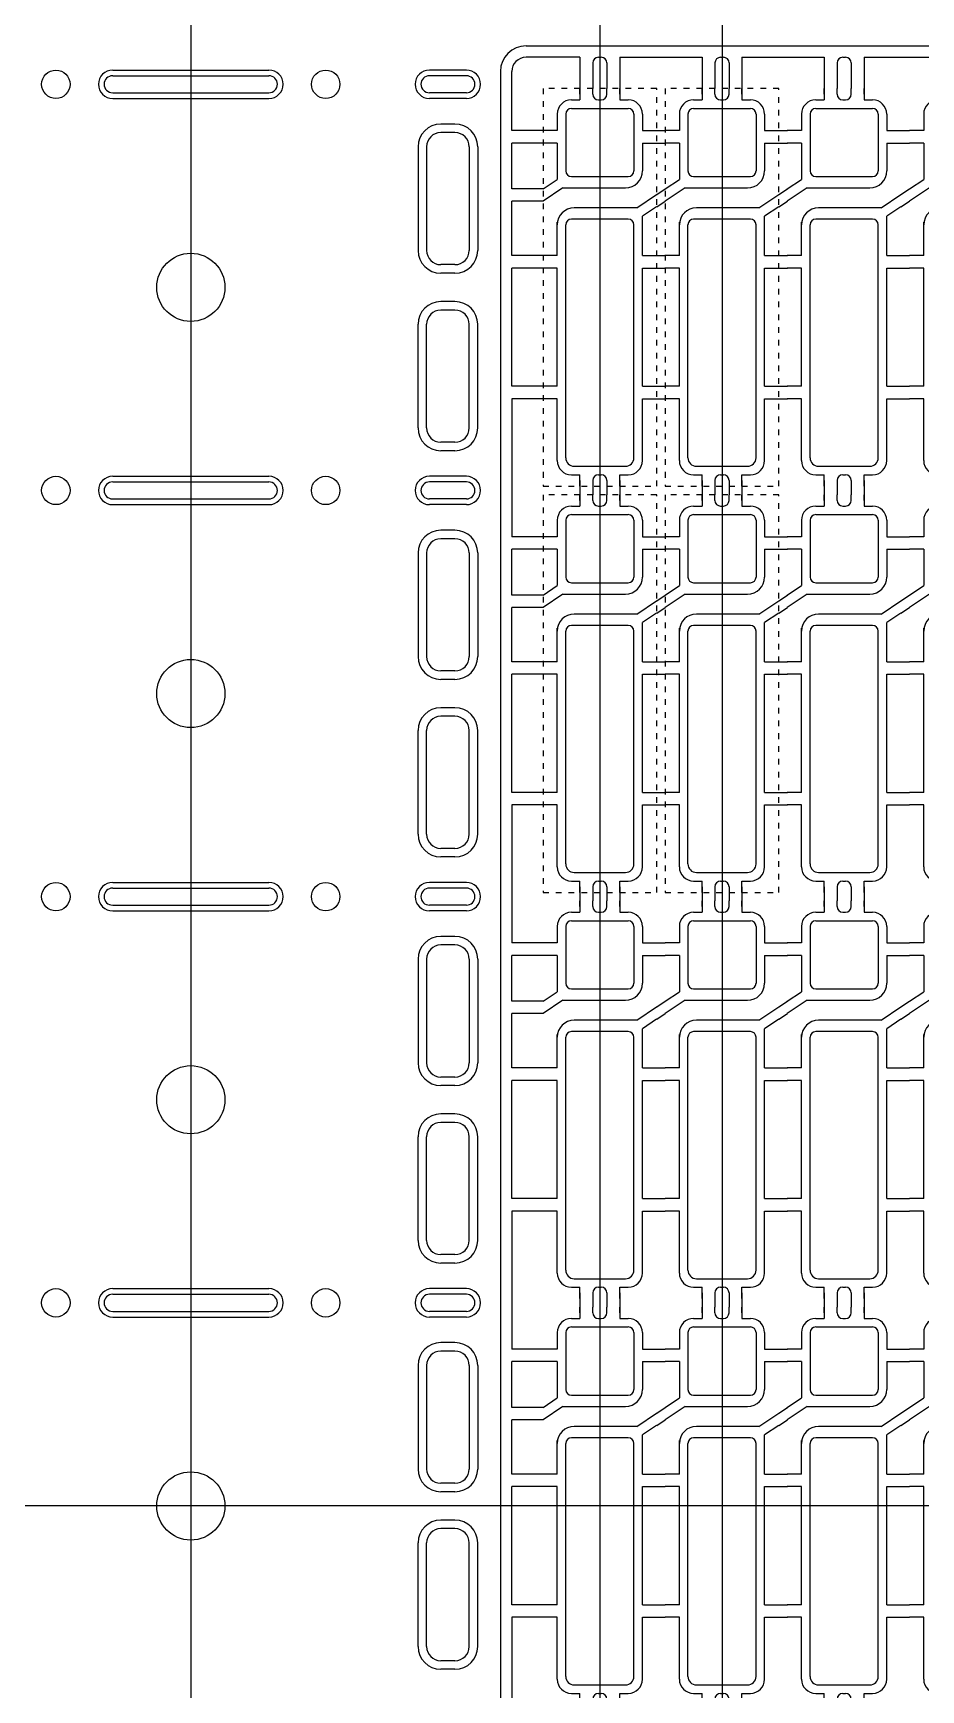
# Model space of a CAD drawing. Header units: millimetres. Extents: x -992 to 1678, y 98 to 1000.
# Drawn here: x -782.72 to -767.1, y 883.88 to 913.04 of the extents above; entities that cross this region are included whole.
import ezdxf

# ---------------------------------------------------------------- set-up
doc = ezdxf.new("R2010")
doc.units = ezdxf.units.MM
for name, pattern in [('CENTER', [10.16, 6.35, -1.27, 1.27, -1.27]), ('DOT2', [0.125, 0, -0.125]), ('HIDDEN', [1.905, 1.27, -0.635])]:
    doc.linetypes.add(name, pattern=pattern)
for name, color, linetype in [('1', 3, 'Continuous'), ('6', 6, 'Continuous'), ('b etching', 1, 'Continuous'), ('CEN', 8, 'CENTER'), ('HID', 1, 'HIDDEN')]:
    doc.layers.add(name, color=color, linetype=linetype)

# ---------------------------------------------------------------- blocks, each defined once
blk = doc.blocks.new('e1')
at = {"layer": '1', "linetype": 'ByBlock'}
for p, q in [((-947.208, 906.381), (-947.058, 906.381)), ((-946.833, 906.481), (-946.833, 906.581)), ((-946.733, 906.381), (-946.683, 906.381)), ((-946.583, 906.481), (-946.583, 906.581)), ((-947.708, 904.814), (-947.458, 904.981)), ((-947.358, 904.831), (-947.708, 904.597)), ((-946.058, 904.481), (-945.708, 904.714)), ((-945.708, 904.497), (-945.958, 904.331)), ((-947.208, 899.781), (-947.058, 899.781)), ((-946.833, 899.681), (-946.833, 899.581)), ((-946.733, 899.781), (-946.683, 899.781)), ((-946.583, 899.681), (-946.583, 899.581))]:
    blk.add_line(p, q, dxfattribs=at)
at = {"layer": '1'}
for p, q in [((-947.058, 906.581), (-947.058, 906.481)), ((-947.058, 906.481), (-947.058, 906.581)), ((-947.058, 906.581), (-947.058, 906.381)), ((-946.358, 906.581), (-946.358, 906.481)), ((-946.358, 906.481), (-946.358, 906.581)), ((-946.358, 906.581), (-946.358, 906.381)), ((-946.358, 906.381), (-946.208, 906.381)), ((-947.458, 906.131), (-947.458, 905.841)), ((-945.958, 906.131), (-945.958, 905.841)), ((-947.458, 905.841), (-947.708, 905.841)), ((-945.958, 905.841), (-945.708, 905.841)), ((-947.458, 905.621), (-947.708, 905.621)), ((-947.458, 905.621), (-947.458, 904.981)), ((-945.958, 905.621), (-945.958, 905.131)), ((-945.958, 905.621), (-945.708, 905.621)), ((-947.358, 904.831), (-946.258, 904.831)), ((-946.058, 904.481), (-947.158, 904.481)), ((-945.958, 903.641), (-945.958, 904.331)), ((-947.458, 903.641), (-947.458, 904.231)), ((-947.458, 903.641), (-947.708, 903.641)), ((-945.958, 903.641), (-945.708, 903.641)), ((-947.458, 903.421), (-947.708, 903.421)), ((-947.458, 901.341), (-947.458, 903.421)), ((-945.958, 901.341), (-945.958, 903.421)), ((-945.958, 903.421), (-945.708, 903.421)), ((-947.458, 901.341), (-947.708, 901.341)), ((-945.958, 901.341), (-945.708, 901.341)), ((-947.458, 901.121), (-947.708, 901.121)), ((-947.458, 900.031), (-947.458, 901.121)), ((-945.958, 900.031), (-945.958, 901.121)), ((-945.958, 901.121), (-945.708, 901.121)), ((-947.058, 899.581), (-947.058, 899.781)), ((-947.058, 899.581), (-947.058, 899.681)), ((-947.058, 899.681), (-947.058, 899.581)), ((-946.358, 899.781), (-946.208, 899.781)), ((-946.358, 899.581), (-946.358, 899.781)), ((-946.358, 899.581), (-946.358, 899.681)), ((-946.358, 899.681), (-946.358, 899.581))]:
    blk.add_line(p, q, dxfattribs=at)
for centre, radius, start, end in [((-947.208, 906.131), 0.25, 90, 180), ((-946.208, 906.131), 0.25, 0, 90), ((-946.258, 905.131), 0.3, 270, 0), ((-947.158, 904.181), 0.3, 90, 180), ((-947.208, 900.031), 0.25, 180, 270), ((-946.208, 900.031), 0.25, 270, 0)]:
    blk.add_arc(centre, radius, start, end, dxfattribs=at)
at = {"layer": '1', "linetype": 'ByBlock'}
for centre, start, end in [((-946.733, 906.481), 180, 270), ((-946.683, 906.481), 270, 0), ((-946.733, 899.681), 90, 180), ((-946.683, 899.681), 0, 90)]:
    blk.add_arc(centre, 0.1, start, end, dxfattribs=at)
blk = doc.blocks.new('e2')
at = {"layer": 'b etching', "linetype": 'ByBlock'}
for p, q in [((-947.308, 906.131), (-947.308, 905.131)), ((-947.208, 906.231), (-946.208, 906.231)), ((-946.108, 906.131), (-946.108, 905.131)), ((-947.208, 905.031), (-946.208, 905.031)), ((-947.308, 900.081), (-947.308, 904.181)), ((-946.208, 904.281), (-947.208, 904.281)), ((-946.108, 900.081), (-946.108, 904.181)), ((-947.158, 899.931), (-946.258, 899.931))]:
    blk.add_line(p, q, dxfattribs=at)
for centre, radius, start, end in [((-947.208, 906.131), 0.1, 90, 180), ((-946.208, 906.131), 0.1, 360, 90), ((-947.208, 905.131), 0.1, 180, 270), ((-946.208, 905.131), 0.1, 270, 360), ((-947.208, 904.181), 0.1, 90, 180), ((-946.208, 904.181), 0.1, 0, 90), ((-947.158, 900.081), 0.15, 180, 270), ((-946.258, 900.081), 0.15, 270, 0)]:
    blk.add_arc(centre, radius, start, end, dxfattribs=at)

msp = doc.modelspace()

# ---------------------------------------------------------------- linework, layer by layer
at = {"layer": '1', "linetype": 'ByBlock'}
for p, q in [((-773.0986804, 912.61640189), (-774.0486804, 912.61640189)), ((-773.0986804, 912.61640189), (-773.0986804, 912.06640189)), ((-772.8736804, 912.51640189), (-772.8736804, 912.06640189)), ((-772.7736804, 912.61640189), (-772.7236804, 912.61640189)), ((-772.6236804, 912.51640189), (-772.6236804, 912.06640189)), ((-772.3986804, 912.61640189), (-770.9486804, 912.61640189)), ((-772.3986804, 912.61640189), (-772.3986804, 912.06640189)), ((-770.9486804, 912.61640189), (-770.9486804, 912.06640189)), ((-770.7236804, 912.51640189), (-770.7236804, 912.06640189)), ((-770.6236804, 912.61640189), (-770.5736804, 912.61640189)), ((-770.4736804, 912.51640189), (-770.4736804, 912.06640189)), ((-770.2486804, 912.61640189), (-768.7986804, 912.61640189)), ((-770.2486804, 912.61640189), (-770.2486804, 912.06640189)), ((-768.7986804, 912.61640189), (-768.7986804, 912.06640189)), ((-768.5736804, 912.51640189), (-768.5736804, 912.06640189)), ((-768.4736804, 912.61640189), (-768.4236804, 912.61640189)), ((-768.3236804, 912.51640189), (-768.3236804, 912.06640189)), ((-768.0986804, 912.61640189), (-766.6486804, 912.61640189)), ((-768.0986804, 912.61640189), (-768.0986804, 912.06640189)), ((-774.2986804, 911.32640189), (-774.2986804, 912.36640189)), ((-773.7486804, 911.32640189), (-774.2986804, 911.32640189)), ((-774.2986804, 910.29973522), (-774.2986804, 911.10640189)), ((-773.7486804, 911.10640189), (-774.2986804, 911.10640189)), ((-771.7486804, 911.32640189), (-771.5986804, 911.32640189)), ((-771.7486804, 911.10640189), (-771.5986804, 911.10640189)), ((-769.5986804, 911.32640189), (-769.4486804, 911.32640189)), ((-769.5986804, 911.10640189), (-769.4486804, 911.10640189)), ((-767.4486804, 911.32640189), (-767.2986804, 911.32640189)), ((-767.4486804, 911.10640189), (-767.2986804, 911.10640189)), ((-773.7486804, 910.29973522), (-774.2986804, 910.29973522)), ((-771.7486804, 910.19973522), (-771.5986804, 910.29973522)), ((-769.5986804, 910.19973522), (-769.4486804, 910.29973522)), ((-767.4486804, 910.19973522), (-767.2986804, 910.29973522)), ((-774.2986804, 909.12640189), (-774.2986804, 910.08306855)), ((-773.7486804, 910.08306855), (-774.2986804, 910.08306855)), ((-771.7486804, 909.98306855), (-771.5986804, 910.08306855)), ((-769.5986804, 909.98306855), (-769.4486804, 910.08306855)), ((-767.4486804, 909.98306855), (-767.2986804, 910.08306855)), ((-773.7486804, 909.12640189), (-774.2986804, 909.12640189)), ((-771.7486804, 909.12640189), (-771.5986804, 909.12640189)), ((-769.5986804, 909.12640189), (-769.4486804, 909.12640189)), ((-767.4486804, 909.12640189), (-767.2986804, 909.12640189)), ((-774.2986804, 906.82640189), (-774.2986804, 908.90640189)), ((-773.7486804, 908.90640189), (-774.2986804, 908.90640189)), ((-771.7486804, 908.90640189), (-771.5986804, 908.90640189)), ((-769.5986804, 908.90640189), (-769.4486804, 908.90640189)), ((-767.4486804, 908.90640189), (-767.2986804, 908.90640189)), ((-773.7486804, 906.82640189), (-774.2986804, 906.82640189)), ((-771.7486804, 906.82640189), (-771.5986804, 906.82640189)), ((-769.5986804, 906.82640189), (-769.4486804, 906.82640189)), ((-767.4486804, 906.82640189), (-767.2986804, 906.82640189)), ((-773.7486804, 906.60640189), (-774.2986804, 906.60640189)), ((-774.2986804, 906.60640189), (-774.2986804, 904.17640189)), ((-771.7486804, 906.60640189), (-771.5986804, 906.60640189)), ((-769.5986804, 906.60640189), (-769.4486804, 906.60640189)), ((-767.4486804, 906.60640189), (-767.2986804, 906.60640189)), ((-773.0986804, 905.06640189), (-773.0986804, 904.91640189)), ((-772.8736804, 905.06640189), (-772.8736804, 904.91640189)), ((-772.6236804, 905.06640189), (-772.6236804, 904.91640189)), ((-772.3986804, 905.06640189), (-772.3986804, 904.91640189)), ((-770.9486804, 905.06640189), (-770.9486804, 904.91640189)), ((-770.7236804, 905.06640189), (-770.7236804, 904.91640189)), ((-770.4736804, 905.06640189), (-770.4736804, 904.91640189)), ((-770.2486804, 905.06640189), (-770.2486804, 904.91640189)), ((-768.7986804, 905.06640189), (-768.7986804, 904.91640189)), ((-768.5736804, 905.06640189), (-768.5736804, 904.91640189)), ((-768.3236804, 905.06640189), (-768.3236804, 904.91640189)), ((-768.0986804, 905.06640189), (-768.0986804, 904.91640189)), ((-773.7486804, 904.17640189), (-774.2986804, 904.17640189)), ((-771.7486804, 904.17640189), (-771.5986804, 904.17640189)), ((-769.5986804, 904.17640189), (-769.4486804, 904.17640189)), ((-767.4486804, 904.17640189), (-767.2986804, 904.17640189)), ((-773.7486804, 903.95640189), (-774.2986804, 903.95640189)), ((-774.2986804, 903.14973522), (-774.2986804, 903.95640189)), ((-771.7486804, 903.95640189), (-771.5986804, 903.95640189)), ((-769.5986804, 903.95640189), (-769.4486804, 903.95640189)), ((-767.4486804, 903.95640189), (-767.2986804, 903.95640189)), ((-773.7486804, 903.14973522), (-774.2986804, 903.14973522)), ((-774.2986804, 901.97640189), (-774.2986804, 902.93306855)), ((-773.7486804, 902.93306855), (-774.2986804, 902.93306855)), ((-771.7486804, 903.04973522), (-771.5986804, 903.14973522)), ((-771.7486804, 902.83306855), (-771.5986804, 902.93306855)), ((-769.5986804, 903.04973522), (-769.4486804, 903.14973522)), ((-769.5986804, 902.83306855), (-769.4486804, 902.93306855)), ((-767.4486804, 903.04973522), (-767.2986804, 903.14973522)), ((-767.4486804, 902.83306855), (-767.2986804, 902.93306855)), ((-773.7486804, 901.97640189), (-774.2986804, 901.97640189)), ((-774.2986804, 899.67640189), (-774.2986804, 901.75640189)), ((-773.7486804, 901.75640189), (-774.2986804, 901.75640189)), ((-771.7486804, 901.97640189), (-771.5986804, 901.97640189)), ((-771.7486804, 901.75640189), (-771.5986804, 901.75640189)), ((-769.5986804, 901.97640189), (-769.4486804, 901.97640189)), ((-769.5986804, 901.75640189), (-769.4486804, 901.75640189)), ((-767.4486804, 901.97640189), (-767.2986804, 901.97640189)), ((-767.4486804, 901.75640189), (-767.2986804, 901.75640189)), ((-773.7486804, 899.67640189), (-774.2986804, 899.67640189)), ((-771.7486804, 899.67640189), (-771.5986804, 899.67640189)), ((-769.5986804, 899.67640189), (-769.4486804, 899.67640189)), ((-767.4486804, 899.67640189), (-767.2986804, 899.67640189)), ((-773.7486804, 899.45640189), (-774.2986804, 899.45640189)), ((-774.2986804, 899.45640189), (-774.2986804, 897.02640189)), ((-771.7486804, 899.45640189), (-771.5986804, 899.45640189)), ((-769.5986804, 899.45640189), (-769.4486804, 899.45640189)), ((-767.4486804, 899.45640189), (-767.2986804, 899.45640189)), ((-773.0986804, 897.91640189), (-773.0986804, 897.76640189)), ((-772.8736804, 897.91640189), (-772.8736804, 897.76640189)), ((-772.6236804, 897.91640189), (-772.6236804, 897.76640189)), ((-772.3986804, 897.91640189), (-772.3986804, 897.76640189)), ((-770.9486804, 897.91640189), (-770.9486804, 897.76640189)), ((-770.7236804, 897.91640189), (-770.7236804, 897.76640189)), ((-770.4736804, 897.91640189), (-770.4736804, 897.76640189)), ((-770.2486804, 897.91640189), (-770.2486804, 897.76640189)), ((-768.7986804, 897.91640189), (-768.7986804, 897.76640189)), ((-768.5736804, 897.91640189), (-768.5736804, 897.76640189)), ((-768.3236804, 897.91640189), (-768.3236804, 897.76640189)), ((-768.0986804, 897.91640189), (-768.0986804, 897.76640189)), ((-773.7486804, 897.02640189), (-774.2986804, 897.02640189)), ((-773.7486804, 896.80640189), (-774.2986804, 896.80640189)), ((-774.2986804, 895.99973522), (-774.2986804, 896.80640189)), ((-771.7486804, 897.02640189), (-771.5986804, 897.02640189)), ((-771.7486804, 896.80640189), (-771.5986804, 896.80640189)), ((-769.5986804, 897.02640189), (-769.4486804, 897.02640189)), ((-769.5986804, 896.80640189), (-769.4486804, 896.80640189)), ((-767.4486804, 897.02640189), (-767.2986804, 897.02640189)), ((-767.4486804, 896.80640189), (-767.2986804, 896.80640189)), ((-773.7486804, 895.99973522), (-774.2986804, 895.99973522)), ((-771.7486804, 895.89973522), (-771.5986804, 895.99973522)), ((-769.5986804, 895.89973522), (-769.4486804, 895.99973522)), ((-767.4486804, 895.89973522), (-767.2986804, 895.99973522)), ((-774.2986804, 894.82640189), (-774.2986804, 895.78306855)), ((-773.7486804, 895.78306855), (-774.2986804, 895.78306855)), ((-771.7486804, 895.68306855), (-771.5986804, 895.78306855)), ((-769.5986804, 895.68306855), (-769.4486804, 895.78306855)), ((-767.4486804, 895.68306855), (-767.2986804, 895.78306855)), ((-773.7486804, 894.82640189), (-774.2986804, 894.82640189)), ((-771.7486804, 894.82640189), (-771.5986804, 894.82640189)), ((-769.5986804, 894.82640189), (-769.4486804, 894.82640189)), ((-767.4486804, 894.82640189), (-767.2986804, 894.82640189)), ((-774.2986804, 892.52640189), (-774.2986804, 894.60640189)), ((-773.7486804, 894.60640189), (-774.2986804, 894.60640189)), ((-771.7486804, 894.60640189), (-771.5986804, 894.60640189)), ((-769.5986804, 894.60640189), (-769.4486804, 894.60640189)), ((-767.4486804, 894.60640189), (-767.2986804, 894.60640189)), ((-773.7486804, 892.52640189), (-774.2986804, 892.52640189)), ((-771.7486804, 892.52640189), (-771.5986804, 892.52640189)), ((-769.5986804, 892.52640189), (-769.4486804, 892.52640189)), ((-767.4486804, 892.52640189), (-767.2986804, 892.52640189)), ((-773.7486804, 892.30640189), (-774.2986804, 892.30640189)), ((-774.2986804, 892.30640189), (-774.2986804, 889.87640189)), ((-771.7486804, 892.30640189), (-771.5986804, 892.30640189)), ((-769.5986804, 892.30640189), (-769.4486804, 892.30640189)), ((-767.4486804, 892.30640189), (-767.2986804, 892.30640189)), ((-773.0986804, 890.76640189), (-773.0986804, 890.61640189)), ((-772.8736804, 890.76640189), (-772.8736804, 890.61640189)), ((-772.6236804, 890.76640189), (-772.6236804, 890.61640189)), ((-772.3986804, 890.76640189), (-772.3986804, 890.61640189)), ((-770.9486804, 890.76640189), (-770.9486804, 890.61640189)), ((-770.7236804, 890.76640189), (-770.7236804, 890.61640189)), ((-770.4736804, 890.76640189), (-770.4736804, 890.61640189)), ((-770.2486804, 890.76640189), (-770.2486804, 890.61640189)), ((-768.7986804, 890.76640189), (-768.7986804, 890.61640189)), ((-768.5736804, 890.76640189), (-768.5736804, 890.61640189)), ((-768.3236804, 890.76640189), (-768.3236804, 890.61640189)), ((-768.0986804, 890.76640189), (-768.0986804, 890.61640189)), ((-773.7486804, 889.87640189), (-774.2986804, 889.87640189)), ((-771.7486804, 889.87640189), (-771.5986804, 889.87640189)), ((-769.5986804, 889.87640189), (-769.4486804, 889.87640189)), ((-767.4486804, 889.87640189), (-767.2986804, 889.87640189)), ((-773.7486804, 889.65640189), (-774.2986804, 889.65640189)), ((-774.2986804, 888.84973522), (-774.2986804, 889.65640189)), ((-771.7486804, 889.65640189), (-771.5986804, 889.65640189)), ((-769.5986804, 889.65640189), (-769.4486804, 889.65640189)), ((-767.4486804, 889.65640189), (-767.2986804, 889.65640189)), ((-773.7486804, 888.84973522), (-774.2986804, 888.84973522)), ((-774.2986804, 887.67640189), (-774.2986804, 888.63306855)), ((-773.7486804, 888.63306855), (-774.2986804, 888.63306855)), ((-771.7486804, 888.74973522), (-771.5986804, 888.84973522)), ((-771.7486804, 888.53306855), (-771.5986804, 888.63306855)), ((-769.5986804, 888.74973522), (-769.4486804, 888.84973522)), ((-769.5986804, 888.53306855), (-769.4486804, 888.63306855)), ((-767.4486804, 888.74973522), (-767.2986804, 888.84973522)), ((-767.4486804, 888.53306855), (-767.2986804, 888.63306855)), ((-773.7486804, 887.67640189), (-774.2986804, 887.67640189)), ((-774.2986804, 885.37640189), (-774.2986804, 887.45640189)), ((-773.7486804, 887.45640189), (-774.2986804, 887.45640189)), ((-771.7486804, 887.67640189), (-771.5986804, 887.67640189)), ((-771.7486804, 887.45640189), (-771.5986804, 887.45640189)), ((-769.5986804, 887.67640189), (-769.4486804, 887.67640189)), ((-769.5986804, 887.45640189), (-769.4486804, 887.45640189)), ((-767.4486804, 887.67640189), (-767.2986804, 887.67640189)), ((-767.4486804, 887.45640189), (-767.2986804, 887.45640189)), ((-773.7486804, 885.37640189), (-774.2986804, 885.37640189)), ((-771.7486804, 885.37640189), (-771.5986804, 885.37640189)), ((-769.5986804, 885.37640189), (-769.4486804, 885.37640189)), ((-767.4486804, 885.37640189), (-767.2986804, 885.37640189)), ((-773.7486804, 885.15640189), (-774.2986804, 885.15640189)), ((-774.2986804, 885.15640189), (-774.2986804, 882.72640189)), ((-771.7486804, 885.15640189), (-771.5986804, 885.15640189)), ((-769.5986804, 885.15640189), (-769.4486804, 885.15640189)), ((-767.4486804, 885.15640189), (-767.2986804, 885.15640189))]:
    msp.add_line(p, q, dxfattribs=at)
at = {"layer": '1'}
for p, q in [((-781.3236804, 912.29140189), (-778.5736804, 912.29140189)), ((-779.4486804, 912.29140189), (-778.5736804, 912.29140189)), ((-775.0986804, 912.29140189), (-775.7486804, 912.29140189)), ((-775.0986804, 912.29140189), (-775.7486804, 912.29140189)), ((-781.3236804, 911.99140189), (-778.5736804, 911.99140189)), ((-779.4486804, 911.99140189), (-778.5736804, 911.99140189)), ((-775.0986804, 911.99140189), (-775.7486804, 911.99140189)), ((-775.0986804, 911.99140189), (-775.7486804, 911.99140189)), ((-775.7986804, 911.04140189), (-775.7986804, 909.21640189)), ((-775.2986804, 911.29140189), (-775.5486804, 911.29140189)), ((-775.0486804, 911.04140189), (-775.0486804, 909.21640189)), ((-775.2986804, 908.96640189), (-775.5486804, 908.96640189)), ((-775.2986804, 908.16640189), (-775.5486804, 908.16640189)), ((-775.7986804, 906.09140189), (-775.7986804, 907.91640189)), ((-775.0486804, 906.09140189), (-775.0486804, 907.91640189)), ((-775.2986804, 905.84140189), (-775.5486804, 905.84140189)), ((-781.3236804, 905.14140189), (-778.5736804, 905.14140189)), ((-779.4486804, 905.14140189), (-778.5736804, 905.14140189)), ((-775.0986804, 905.14140189), (-775.7486804, 905.14140189)), ((-775.0986804, 905.14140189), (-775.7486804, 905.14140189)), ((-781.3236804, 904.84140189), (-778.5736804, 904.84140189)), ((-779.4486804, 904.84140189), (-778.5736804, 904.84140189)), ((-775.0986804, 904.84140189), (-775.7486804, 904.84140189)), ((-775.0986804, 904.84140189), (-775.7486804, 904.84140189)), ((-775.2986804, 904.14140189), (-775.5486804, 904.14140189)), ((-775.7986804, 903.89140189), (-775.7986804, 902.06640189)), ((-775.0486804, 903.89140189), (-775.0486804, 902.06640189)), ((-775.2986804, 901.81640189), (-775.5486804, 901.81640189)), ((-775.2986804, 901.01640189), (-775.5486804, 901.01640189)), ((-775.7986804, 898.94140189), (-775.7986804, 900.76640189)), ((-775.0486804, 898.94140189), (-775.0486804, 900.76640189)), ((-775.2986804, 898.69140189), (-775.5486804, 898.69140189)), ((-781.3236804, 897.99140189), (-778.5736804, 897.99140189)), ((-779.4486804, 897.99140189), (-778.5736804, 897.99140189)), ((-775.0986804, 897.99140189), (-775.7486804, 897.99140189)), ((-775.0986804, 897.99140189), (-775.7486804, 897.99140189)), ((-781.3236804, 897.69140189), (-778.5736804, 897.69140189)), ((-779.4486804, 897.69140189), (-778.5736804, 897.69140189)), ((-775.0986804, 897.69140189), (-775.7486804, 897.69140189)), ((-775.0986804, 897.69140189), (-775.7486804, 897.69140189)), ((-775.2986804, 896.99140189), (-775.5486804, 896.99140189)), ((-775.7986804, 896.74140189), (-775.7986804, 894.91640189)), ((-775.0486804, 896.74140189), (-775.0486804, 894.91640189)), ((-775.2986804, 894.66640189), (-775.5486804, 894.66640189)), ((-775.2986804, 893.86640189), (-775.5486804, 893.86640189)), ((-775.7986804, 891.79140189), (-775.7986804, 893.61640189)), ((-775.0486804, 891.79140189), (-775.0486804, 893.61640189)), ((-775.2986804, 891.54140189), (-775.5486804, 891.54140189)), ((-781.3236804, 890.84140189), (-778.5736804, 890.84140189)), ((-779.4486804, 890.84140189), (-778.5736804, 890.84140189)), ((-775.0986804, 890.84140189), (-775.7486804, 890.84140189)), ((-775.0986804, 890.84140189), (-775.7486804, 890.84140189)), ((-781.3236804, 890.54140189), (-778.5736804, 890.54140189)), ((-779.4486804, 890.54140189), (-778.5736804, 890.54140189)), ((-775.0986804, 890.54140189), (-775.7486804, 890.54140189)), ((-775.0986804, 890.54140189), (-775.7486804, 890.54140189)), ((-775.2986804, 889.84140189), (-775.5486804, 889.84140189)), ((-775.7986804, 889.59140189), (-775.7986804, 887.76640189)), ((-775.0486804, 889.59140189), (-775.0486804, 887.76640189)), ((-775.2986804, 887.51640189), (-775.5486804, 887.51640189)), ((-775.2986804, 886.71640189), (-775.5486804, 886.71640189)), ((-775.7986804, 884.64140189), (-775.7986804, 886.46640189)), ((-775.0486804, 884.64140189), (-775.0486804, 886.46640189)), ((-775.2986804, 884.39140189), (-775.5486804, 884.39140189))]:
    msp.add_line(p, q, dxfattribs=at)
for centre, radius in [((-782.3236804, 912.14140189), 0.25), ((-777.5736804, 912.14140189), 0.25), ((-779.9486804, 908.56640189), 0.6), ((-782.3236804, 904.99140189), 0.25), ((-777.5736804, 904.99140189), 0.25), ((-779.9486804, 901.41640189), 0.6), ((-782.3236804, 897.84140189), 0.25), ((-777.5736804, 897.84140189), 0.25), ((-779.9486804, 894.26640189), 0.6), ((-782.3236804, 890.69140189), 0.25), ((-777.5736804, 890.69140189), 0.25), ((-779.9486804, 887.11640189), 0.6)]:
    msp.add_circle(centre, radius, dxfattribs=at)
at = {"layer": '1', "linetype": 'ByBlock'}
for centre, radius, start, end in [((-774.0486804, 912.36640189), 0.25, 90, 180), ((-772.7736804, 912.51640189), 0.1, 90, 180), ((-772.7236804, 912.51640189), 0.1, 0, 90), ((-770.6236804, 912.51640189), 0.1, 90, 180), ((-770.5736804, 912.51640189), 0.1, 0, 90), ((-768.4736804, 912.51640189), 0.1, 90, 180), ((-768.4236804, 912.51640189), 0.1, 0, 90)]:
    msp.add_arc(centre, radius, start, end, dxfattribs=at)
at = {"layer": '1'}
for centre, radius, start, end in [((-781.3236804, 912.14140189), 0.15, 90, 270), ((-781.3236804, 912.14140189), 0.15, 90, 270), ((-778.5736804, 912.14140189), 0.15, 270, 90), ((-778.5736804, 912.14140189), 0.15, 270, 90), ((-775.7486804, 912.14140189), 0.15, 90, 270), ((-775.7486804, 912.14140189), 0.15, 90, 270), ((-775.0986804, 912.14140189), 0.15, 270, 90), ((-775.0986804, 912.14140189), 0.15, 270, 90), ((-775.5486804, 911.04140189), 0.25, 90, 180), ((-775.2986804, 911.04140189), 0.25, 360, 90), ((-775.5486804, 909.21640189), 0.25, 180, 270), ((-775.2986804, 909.21640189), 0.25, 270, 360), ((-775.5486804, 907.91640189), 0.25, 90, 180), ((-775.2986804, 907.91640189), 0.25, 0, 90), ((-775.5486804, 906.09140189), 0.25, 180, 270), ((-775.2986804, 906.09140189), 0.25, 270, 0), ((-781.3236804, 904.99140189), 0.15, 90, 270), ((-781.3236804, 904.99140189), 0.15, 90, 270), ((-778.5736804, 904.99140189), 0.15, 270, 90), ((-778.5736804, 904.99140189), 0.15, 270, 90), ((-775.7486804, 904.99140189), 0.15, 90, 270), ((-775.7486804, 904.99140189), 0.15, 90, 270), ((-775.0986804, 904.99140189), 0.15, 270, 90), ((-775.0986804, 904.99140189), 0.15, 270, 90), ((-775.5486804, 903.89140189), 0.25, 90, 180), ((-775.2986804, 903.89140189), 0.25, 360, 90), ((-775.5486804, 902.06640189), 0.25, 180, 270), ((-775.2986804, 902.06640189), 0.25, 270, 360), ((-775.5486804, 900.76640189), 0.25, 90, 180), ((-775.2986804, 900.76640189), 0.25, 0, 90), ((-775.5486804, 898.94140189), 0.25, 180, 270), ((-775.2986804, 898.94140189), 0.25, 270, 0), ((-781.3236804, 897.84140189), 0.15, 90, 270), ((-781.3236804, 897.84140189), 0.15, 90, 270), ((-778.5736804, 897.84140189), 0.15, 270, 90), ((-778.5736804, 897.84140189), 0.15, 270, 90), ((-775.7486804, 897.84140189), 0.15, 90, 270), ((-775.7486804, 897.84140189), 0.15, 90, 270), ((-775.0986804, 897.84140189), 0.15, 270, 90), ((-775.0986804, 897.84140189), 0.15, 270, 90), ((-775.5486804, 896.74140189), 0.25, 90, 180), ((-775.2986804, 896.74140189), 0.25, 360, 90), ((-775.5486804, 894.91640189), 0.25, 180, 270), ((-775.2986804, 894.91640189), 0.25, 270, 360), ((-775.5486804, 893.61640189), 0.25, 90, 180), ((-775.2986804, 893.61640189), 0.25, 0, 90), ((-775.5486804, 891.79140189), 0.25, 180, 270), ((-775.2986804, 891.79140189), 0.25, 270, 0), ((-781.3236804, 890.69140189), 0.15, 90, 270), ((-781.3236804, 890.69140189), 0.15, 90, 270), ((-778.5736804, 890.69140189), 0.15, 270, 90), ((-778.5736804, 890.69140189), 0.15, 270, 90), ((-775.7486804, 890.69140189), 0.15, 90, 270), ((-775.7486804, 890.69140189), 0.15, 90, 270), ((-775.0986804, 890.69140189), 0.15, 270, 90), ((-775.0986804, 890.69140189), 0.15, 270, 90), ((-775.5486804, 889.59140189), 0.25, 90, 180), ((-775.2986804, 889.59140189), 0.25, 360, 90), ((-775.5486804, 887.76640189), 0.25, 180, 270), ((-775.2986804, 887.76640189), 0.25, 270, 360), ((-775.5486804, 886.46640189), 0.25, 90, 180), ((-775.2986804, 886.46640189), 0.25, 0, 90), ((-775.5486804, 884.64140189), 0.25, 180, 270), ((-775.2986804, 884.64140189), 0.25, 270, 0)]:
    msp.add_arc(centre, radius, start, end, dxfattribs=at)
at = {"layer": '6', "linetype": 'DOT2'}
for p, q in [((-773.7486804, 912.06640189), (-773.7486804, 905.06640189)), ((-771.7486804, 912.06640189), (-773.7486804, 912.06640189)), ((-771.7486804, 905.06640189), (-771.7486804, 912.06640189)), ((-771.5986804, 912.06640189), (-771.5986804, 905.06640189)), ((-769.5986804, 912.06640189), (-771.5986804, 912.06640189)), ((-769.5986804, 905.06640189), (-769.5986804, 912.06640189)), ((-773.7486804, 905.06640189), (-771.7486804, 905.06640189)), ((-773.7486804, 904.91640189), (-773.7486804, 897.91640189)), ((-771.7486804, 904.91640189), (-773.7486804, 904.91640189)), ((-771.7486804, 897.91640189), (-771.7486804, 904.91640189)), ((-771.5986804, 905.06640189), (-769.5986804, 905.06640189)), ((-771.5986804, 904.91640189), (-771.5986804, 897.91640189)), ((-769.5986804, 904.91640189), (-771.5986804, 904.91640189)), ((-769.5986804, 897.91640189), (-769.5986804, 904.91640189)), ((-773.7486804, 897.91640189), (-771.7486804, 897.91640189)), ((-771.5986804, 897.91640189), (-769.5986804, 897.91640189))]:
    msp.add_line(p, q, dxfattribs=at)
at = {"layer": 'CEN', "linetype": 'ByBlock'}
for p, q in [((-772.7486804, 920.51640189), (-772.7486804, 853.71640189)), ((-770.5986804, 920.51640189), (-770.5986804, 853.71640189)), ((-779.9486804, 920.11640189), (-779.9486804, 854.11640189)), ((-779.9486804, 920.11640189), (-779.9486804, 854.11640189)), ((-648.05900889, 887.11640189), (-914.20864364, 887.11640189))]:
    msp.add_line(p, q, dxfattribs=at)
at = {"layer": 'HID', "linetype": 'ByBlock'}
for p, q in [((-774.0486804, 912.81640189), (-724.1486804, 912.81640189)), ((-781.3236804, 912.39140189), (-778.5736804, 912.39140189)), ((-775.0986804, 912.39140189), (-775.7486804, 912.39140189)), ((-774.4986804, 912.36640189), (-774.4986804, 861.86640189)), ((-781.3236804, 911.89140189), (-778.5736804, 911.89140189)), ((-775.0986804, 911.89140189), (-775.7486804, 911.89140189)), ((-775.2986804, 911.44140189), (-775.5486804, 911.44140189)), ((-775.9486804, 911.04140189), (-775.9486804, 909.21640189)), ((-774.8986804, 911.04140189), (-774.8986804, 909.21640189)), ((-775.2986804, 908.81640189), (-775.5486804, 908.81640189)), ((-775.2986804, 908.31640189), (-775.5486804, 908.31640189)), ((-775.9486804, 906.09140189), (-775.9486804, 907.91640189)), ((-774.8986804, 906.09140189), (-774.8986804, 907.91640189)), ((-775.2986804, 905.69140189), (-775.5486804, 905.69140189)), ((-781.3236804, 905.24140189), (-778.5736804, 905.24140189)), ((-775.0986804, 905.24140189), (-775.7486804, 905.24140189)), ((-781.3236804, 904.74140189), (-778.5736804, 904.74140189)), ((-775.0986804, 904.74140189), (-775.7486804, 904.74140189)), ((-775.2986804, 904.29140189), (-775.5486804, 904.29140189)), ((-775.9486804, 903.89140189), (-775.9486804, 902.06640189)), ((-774.8986804, 903.89140189), (-774.8986804, 902.06640189)), ((-775.2986804, 901.66640189), (-775.5486804, 901.66640189)), ((-775.2986804, 901.16640189), (-775.5486804, 901.16640189)), ((-775.9486804, 898.94140189), (-775.9486804, 900.76640189)), ((-774.8986804, 898.94140189), (-774.8986804, 900.76640189)), ((-775.2986804, 898.54140189), (-775.5486804, 898.54140189)), ((-781.3236804, 898.09140189), (-778.5736804, 898.09140189)), ((-775.0986804, 898.09140189), (-775.7486804, 898.09140189)), ((-781.3236804, 897.59140189), (-778.5736804, 897.59140189)), ((-775.0986804, 897.59140189), (-775.7486804, 897.59140189)), ((-775.2986804, 897.14140189), (-775.5486804, 897.14140189)), ((-775.9486804, 896.74140189), (-775.9486804, 894.91640189)), ((-774.8986804, 896.74140189), (-774.8986804, 894.91640189)), ((-775.2986804, 894.51640189), (-775.5486804, 894.51640189)), ((-775.2986804, 894.01640189), (-775.5486804, 894.01640189)), ((-775.9486804, 891.79140189), (-775.9486804, 893.61640189)), ((-774.8986804, 891.79140189), (-774.8986804, 893.61640189)), ((-775.2986804, 891.39140189), (-775.5486804, 891.39140189)), ((-781.3236804, 890.94140189), (-778.5736804, 890.94140189)), ((-775.0986804, 890.94140189), (-775.7486804, 890.94140189)), ((-781.3236804, 890.44140189), (-778.5736804, 890.44140189)), ((-775.0986804, 890.44140189), (-775.7486804, 890.44140189)), ((-775.2986804, 889.99140189), (-775.5486804, 889.99140189)), ((-775.9486804, 889.59140189), (-775.9486804, 887.76640189)), ((-774.8986804, 889.59140189), (-774.8986804, 887.76640189)), ((-775.2986804, 887.36640189), (-775.5486804, 887.36640189)), ((-775.2986804, 886.86640189), (-775.5486804, 886.86640189)), ((-775.9486804, 884.64140189), (-775.9486804, 886.46640189)), ((-774.8986804, 884.64140189), (-774.8986804, 886.46640189)), ((-775.2986804, 884.24140189), (-775.5486804, 884.24140189))]:
    msp.add_line(p, q, dxfattribs=at)
for centre, radius, start, end in [((-774.0486804, 912.36640189), 0.45, 90, 180), ((-781.3236804, 912.14140189), 0.25, 90, 270), ((-778.5736804, 912.14140189), 0.25, 270, 90), ((-775.7486804, 912.14140189), 0.25, 90, 270), ((-775.0986804, 912.14140189), 0.25, 270, 90), ((-775.5486804, 911.04140189), 0.4, 90, 180), ((-775.2986804, 911.04140189), 0.4, 360, 90), ((-775.5486804, 909.21640189), 0.4, 180, 270), ((-775.2986804, 909.21640189), 0.4, 270, 360), ((-775.5486804, 907.91640189), 0.4, 90, 180), ((-775.2986804, 907.91640189), 0.4, 0, 90), ((-775.5486804, 906.09140189), 0.4, 180, 270), ((-775.2986804, 906.09140189), 0.4, 270, 0), ((-781.3236804, 904.99140189), 0.25, 90, 270), ((-778.5736804, 904.99140189), 0.25, 270, 90), ((-775.7486804, 904.99140189), 0.25, 90, 270), ((-775.0986804, 904.99140189), 0.25, 270, 90), ((-775.5486804, 903.89140189), 0.4, 90, 180), ((-775.2986804, 903.89140189), 0.4, 360, 90), ((-775.5486804, 902.06640189), 0.4, 180, 270), ((-775.2986804, 902.06640189), 0.4, 270, 360), ((-775.5486804, 900.76640189), 0.4, 90, 180), ((-775.2986804, 900.76640189), 0.4, 0, 90), ((-775.5486804, 898.94140189), 0.4, 180, 270), ((-775.2986804, 898.94140189), 0.4, 270, 0), ((-781.3236804, 897.84140189), 0.25, 90, 270), ((-778.5736804, 897.84140189), 0.25, 270, 90), ((-775.7486804, 897.84140189), 0.25, 90, 270), ((-775.0986804, 897.84140189), 0.25, 270, 90), ((-775.5486804, 896.74140189), 0.4, 90, 180), ((-775.2986804, 896.74140189), 0.4, 360, 90), ((-775.5486804, 894.91640189), 0.4, 180, 270), ((-775.2986804, 894.91640189), 0.4, 270, 360), ((-775.5486804, 893.61640189), 0.4, 90, 180), ((-775.2986804, 893.61640189), 0.4, 0, 90), ((-775.5486804, 891.79140189), 0.4, 180, 270), ((-775.2986804, 891.79140189), 0.4, 270, 0), ((-781.3236804, 890.69140189), 0.25, 90, 270), ((-778.5736804, 890.69140189), 0.25, 270, 90), ((-775.7486804, 890.69140189), 0.25, 90, 270), ((-775.0986804, 890.69140189), 0.25, 270, 90), ((-775.5486804, 889.59140189), 0.4, 90, 180), ((-775.2986804, 889.59140189), 0.4, 360, 90), ((-775.5486804, 887.76640189), 0.4, 180, 270), ((-775.2986804, 887.76640189), 0.4, 270, 360), ((-775.5486804, 886.46640189), 0.4, 90, 180), ((-775.2986804, 886.46640189), 0.4, 0, 90), ((-775.5486804, 884.64140189), 0.4, 180, 270), ((-775.2986804, 884.64140189), 0.4, 270, 0)]:
    msp.add_arc(centre, radius, start, end, dxfattribs=at)

# ---------------------------------------------------------------- block references
at = {"linetype": 'ByBlock'}
for name, p in [('e1', (173.95886592, 5.48571429)), ('e1', (176.10886592, 5.48571429)), ('e1', (178.25886592, 5.48571429)), ('e1', (180.40886592, 5.48571429)), ('e2', (173.95886592, 5.48571429)), ('e2', (176.10886592, 5.48571429)), ('e2', (178.25886592, 5.48571429)), ('e1', (173.95886592, -1.66428571)), ('e1', (176.10886592, -1.66428571)), ('e1', (178.25886592, -1.66428571)), ('e1', (180.40886592, -1.66428571)), ('e2', (173.95886592, -1.66428571)), ('e2', (176.10886592, -1.66428571)), ('e2', (178.25886592, -1.66428571)), ('e1', (173.95886592, -8.81428571)), ('e1', (176.10886592, -8.81428571)), ('e1', (178.25886592, -8.81428571)), ('e1', (180.40886592, -8.81428571)), ('e2', (173.95886592, -8.81428571)), ('e2', (176.10886592, -8.81428571)), ('e2', (178.25886592, -8.81428571)), ('e1', (173.95886592, -15.96428571)), ('e1', (176.10886592, -15.96428571)), ('e1', (178.25886592, -15.96428571)), ('e1', (180.40886592, -15.96428571)), ('e2', (173.95886592, -15.96428571)), ('e2', (176.10886592, -15.96428571)), ('e2', (178.25886592, -15.96428571))]:
    msp.add_blockref(name, p, dxfattribs=at)

doc.saveas('drawing.dxf')
